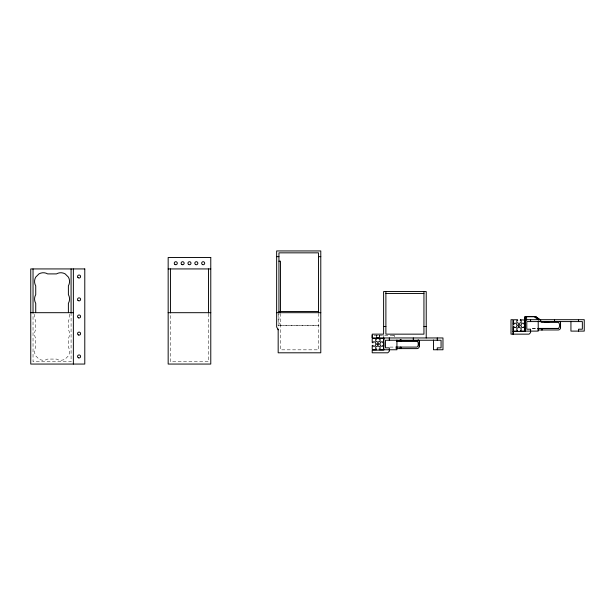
<?xml version="1.0" encoding="UTF-8"?>
<svg xmlns="http://www.w3.org/2000/svg" width="615" height="615" viewBox="0 0 615 615"><rect width="100%" height="100%" fill="white"/><g stroke="black" fill="none" stroke-linecap="round" stroke-linejoin="round"><path stroke-width="0.46" stroke-dasharray="3.08 2.31" d="M377.51 335.306L376.38 335.306L376.38 337.966L376.38 335.106M379.424 337.082L379.424 335.306L378.663 335.306M383.798 337.074L383.798 335.298M394.453 336.966L394.453 335.298L392.931 335.298M280.455 323.913L278.933 323.913L278.933 313.412M278.172 325.227L319.838 325.227M280.455 325.343L318.501 325.343M532.382 328.433L537.172 328.433M532.213 328.441L537.802 328.441M373.989 335.298L394.453 335.298M390.002 347.098L395.591 347.091M377.141 335.306L376.434 335.306M379.424 335.106L379.424 337.958M318.501 313.412L318.501 349.827L280.455 349.827L280.455 313.458M278.172 313.581L278.172 325.988M208.493 313.635L208.493 361.774L170.447 361.774L170.447 313.635M71.086 312.689L71.086 361.774L33.033 361.774L33.033 313.635M69.264 314.227A8.748 8.748 0 0 1 68.388 320.869L68.388 329.617A8.748 8.748 0 0 1 68.388 338.373L68.388 347.121A8.748 8.748 0 0 1 68.388 355.877L65.19 359.075A8.748 8.748 0 0 1 56.434 359.075L47.686 359.075A8.748 8.748 0 0 1 38.93 359.075L35.731 355.877A8.748 8.748 0 0 1 35.731 347.121L35.731 338.373A8.748 8.748 0 0 1 35.731 329.617L35.731 320.869A8.748 8.748 0 0 1 34.855 314.227"/><path stroke-width="0.92" d="M433.46 339.987L433.46 349.758L442.969 349.758L442.969 337.958L372.198 337.958L372.206 335.298M383.798 346.391L383.798 342.64M383.798 339.48L383.798 337.958L383.798 350.135L372.198 350.135L372.198 352.802L387.796 352.802L389.318 351.28L389.318 347.852L385.513 347.852L385.513 340.241L441.07 340.241L441.07 347.852L437.265 347.852L437.265 349.758M395.999 348.613L416.985 348.613A2.283 2.283 0 0 0 419.269 346.33L419.269 341.763A2.283 2.283 0 0 0 418.131 339.788M512.902 331.485L525.079 331.485L525.079 316.648L535.734 316.648L540.8 320.307L535.734 316.648L525.479 316.648M537.879 329.963L558.266 329.963A2.283 2.283 0 0 0 560.549 327.68L560.549 323.113A2.283 2.283 0 0 0 559.881 321.499M525.072 319.316L525.079 316.648L525.079 329.963M383.545 345.407L383.599 349.112L383.084 349.72L379.294 349.712L379.194 348.92L380.07 348.92L380.07 346.937L377.902 345.953L375.734 346.937L375.734 348.92L376.611 348.92L376.511 349.712L372.836 349.75L372.206 349.112L372.221 345.469L373.028 345.346L373.028 346.214L375.012 346.214L376.003 344.046L375.012 341.879L373.028 341.879L373.028 342.755L372.421 342.755M372.198 342.524L372.206 338.98L372.721 338.381L376.595 338.496L376.611 339.18L375.734 339.18L375.734 341.156L377.902 342.148L380.07 341.156L380.07 339.18L379.194 339.18L379.294 338.381L383.084 338.381L383.599 338.98L383.606 342.563L382.776 342.755L382.776 341.879L380.793 341.879L379.809 344.046L380.793 346.214L382.776 346.214L382.776 345.346L383.514 345.384M513.51 324.105L514.117 324.105L514.117 323.229L516.1 323.229L517.084 325.397L516.1 327.564L514.117 327.564L514.117 326.688L513.31 326.819L513.294 330.463L513.925 331.093L517.599 331.062L517.699 330.27L516.823 330.27L516.823 328.287L518.991 327.303L521.159 328.287L521.159 330.27L520.282 330.27L520.351 331.039L524.172 331.07L524.687 330.463L524.633 326.757M513.287 323.913L513.702 319.769L517.569 319.715L517.699 320.53L516.823 320.53L516.823 322.506L518.991 323.498L521.159 322.506L521.159 320.53L520.282 320.53L520.351 319.754M524.603 326.734L523.865 326.688L523.865 327.564L521.881 327.564L520.89 325.397L521.881 323.229L523.865 323.229L523.865 324.105L524.672 323.982L524.618 320.108L520.375 319.731M35.731 312.12L35.731 303.364A8.748 8.748 0 0 1 35.731 294.616L35.731 285.86A8.748 8.748 0 0 1 35.731 277.111L38.93 273.906A8.748 8.748 0 0 1 47.686 273.906L56.434 273.906A8.748 8.748 0 0 1 65.19 273.906L68.388 277.111A8.748 8.748 0 0 1 68.388 285.86L68.388 294.616A8.748 8.748 0 0 1 68.388 303.364L68.388 312.12M537.802 328.441L558.266 328.441C559.981 327.895 559.981 322.898 558.266 322.352L541.523 322.352L540.062 321.214M379.217 337.973L378.294 337.966M544.952 322.352L548.757 322.352M377.141 337.966L376.434 337.966L377.51 337.973M276.65 256.647L278.933 256.647M318.501 256.647L320.784 256.647M278.933 261.175L280.455 261.175L280.455 312.505M168.164 268.932L210.776 268.932M385.889 293.44L423.943 293.44M278.933 311.498L318.501 311.498M30.75 312.689L73.37 312.689M168.164 312.689L210.776 312.689M276.65 312.689L320.784 312.689M383.614 326.542L385.889 326.542M423.943 326.542L426.226 326.542M538.133 328.433L558.266 328.441M525.079 331.108L538.21 331.108L538.21 321.338M396.637 340.994L416.985 341.002C418.7 341.548 418.7 346.545 416.985 347.091L395.899 347.083M396.59 341.002L416.985 341.002M383.798 349.758L396.929 349.758L396.929 339.987M534.212 316.648L538.602 320.069M278.172 329.809L276.65 326.957L276.65 250.943L320.784 250.943L320.784 352.802L278.172 352.802L278.172 329.033M526.594 316.64L526.601 320.453M578.546 319.692L578.546 321.591M578.546 331.108L578.546 329.202L582.351 329.202L582.351 321.591L526.794 321.591L526.794 329.202L530.599 329.202L530.599 332.63L529.077 334.153L511.004 334.153L511.004 319.7L512.902 319.7L512.902 334.153M570.935 321.338L570.935 331.108L584.25 331.108L584.25 319.692L525.079 319.692L525.079 331.485M560.549 323.113L560.549 327.68M554.569 319.692L554.569 321.591M542.284 328.441L542.284 329.963M541.523 328.441L541.523 329.963M530.599 319.692L530.599 321.591M513.471 331.485L513.471 334.153M437.265 337.958L437.265 340.241M426.226 337.958L426.226 291.541L383.614 291.541L383.614 334.153L372.198 334.153L372.198 337.958M423.943 291.541L423.943 334.153L385.889 334.153L385.889 291.541M419.269 341.763L419.269 346.33M413.288 337.958L413.288 340.241M401.003 339.48L401.003 341.002M401.003 347.091L401.003 348.613M400.242 339.48L400.242 341.002M400.242 347.091L400.242 348.613M389.318 337.958L389.318 340.241M318.501 312.689L318.501 252.842L278.933 252.842L278.933 312.689M208.493 268.932L208.493 312.958M170.447 268.932L170.447 312.958M73.37 268.932L73.37 364.057M71.086 268.932L71.086 312.958M33.033 268.932L33.033 312.958M210.776 257.516L168.164 257.516L168.164 364.057L210.776 364.057L210.776 257.516M84.785 268.932L30.75 268.932L30.75 364.057L84.785 364.057L84.785 268.932M78.313 334.937A1.522 1.522 0 0 0 80.596 333.614A1.522 1.522 0 0 0 78.313 332.3A1.522 1.522 0 0 0 78.313 334.937M78.313 357.769A1.522 1.522 0 0 0 80.596 356.446A1.522 1.522 0 0 0 78.313 355.132A1.522 1.522 0 0 0 78.313 357.769M78.313 317.809A1.522 1.522 0 0 0 80.596 316.494A1.522 1.522 0 0 0 78.313 315.172A1.522 1.522 0 0 0 78.313 317.809M77.997 300.443A1.522 1.522 0 0 0 80.542 299.766A1.522 1.522 0 0 0 78.682 297.898A1.522 1.522 0 0 0 77.997 300.443M77.997 277.611A1.522 1.522 0 0 0 80.542 276.935A1.522 1.522 0 0 0 78.682 275.066A1.522 1.522 0 0 0 77.997 277.611M181.863 264.535A1.522 1.522 0 0 0 184.146 263.22A1.522 1.522 0 0 0 181.863 261.905A1.522 1.522 0 0 0 181.863 264.535M175.014 264.535A1.522 1.522 0 0 0 177.297 263.22A1.522 1.522 0 0 0 175.014 261.905A1.522 1.522 0 0 0 175.014 264.535M188.713 264.535A1.522 1.522 0 0 0 190.996 263.22A1.522 1.522 0 0 0 188.713 261.905A1.522 1.522 0 0 0 188.713 264.535M195.562 264.535A1.522 1.522 0 0 0 197.846 263.22A1.522 1.522 0 0 0 195.562 261.905A1.522 1.522 0 0 0 195.562 264.535M202.412 264.535A1.522 1.522 0 0 0 204.695 263.22A1.522 1.522 0 0 0 202.412 261.905A1.522 1.522 0 0 0 202.412 264.535M518.384 326.127A0.953 0.953 0 0 0 519.929 325.558A0.953 0.953 0 0 0 518.66 324.505A0.953 0.953 0 0 0 518.384 326.127M377.295 344.777A0.953 0.953 0 0 0 378.84 344.208A0.953 0.953 0 0 0 377.572 343.155A0.953 0.953 0 0 0 377.295 344.777"/></g></svg>
